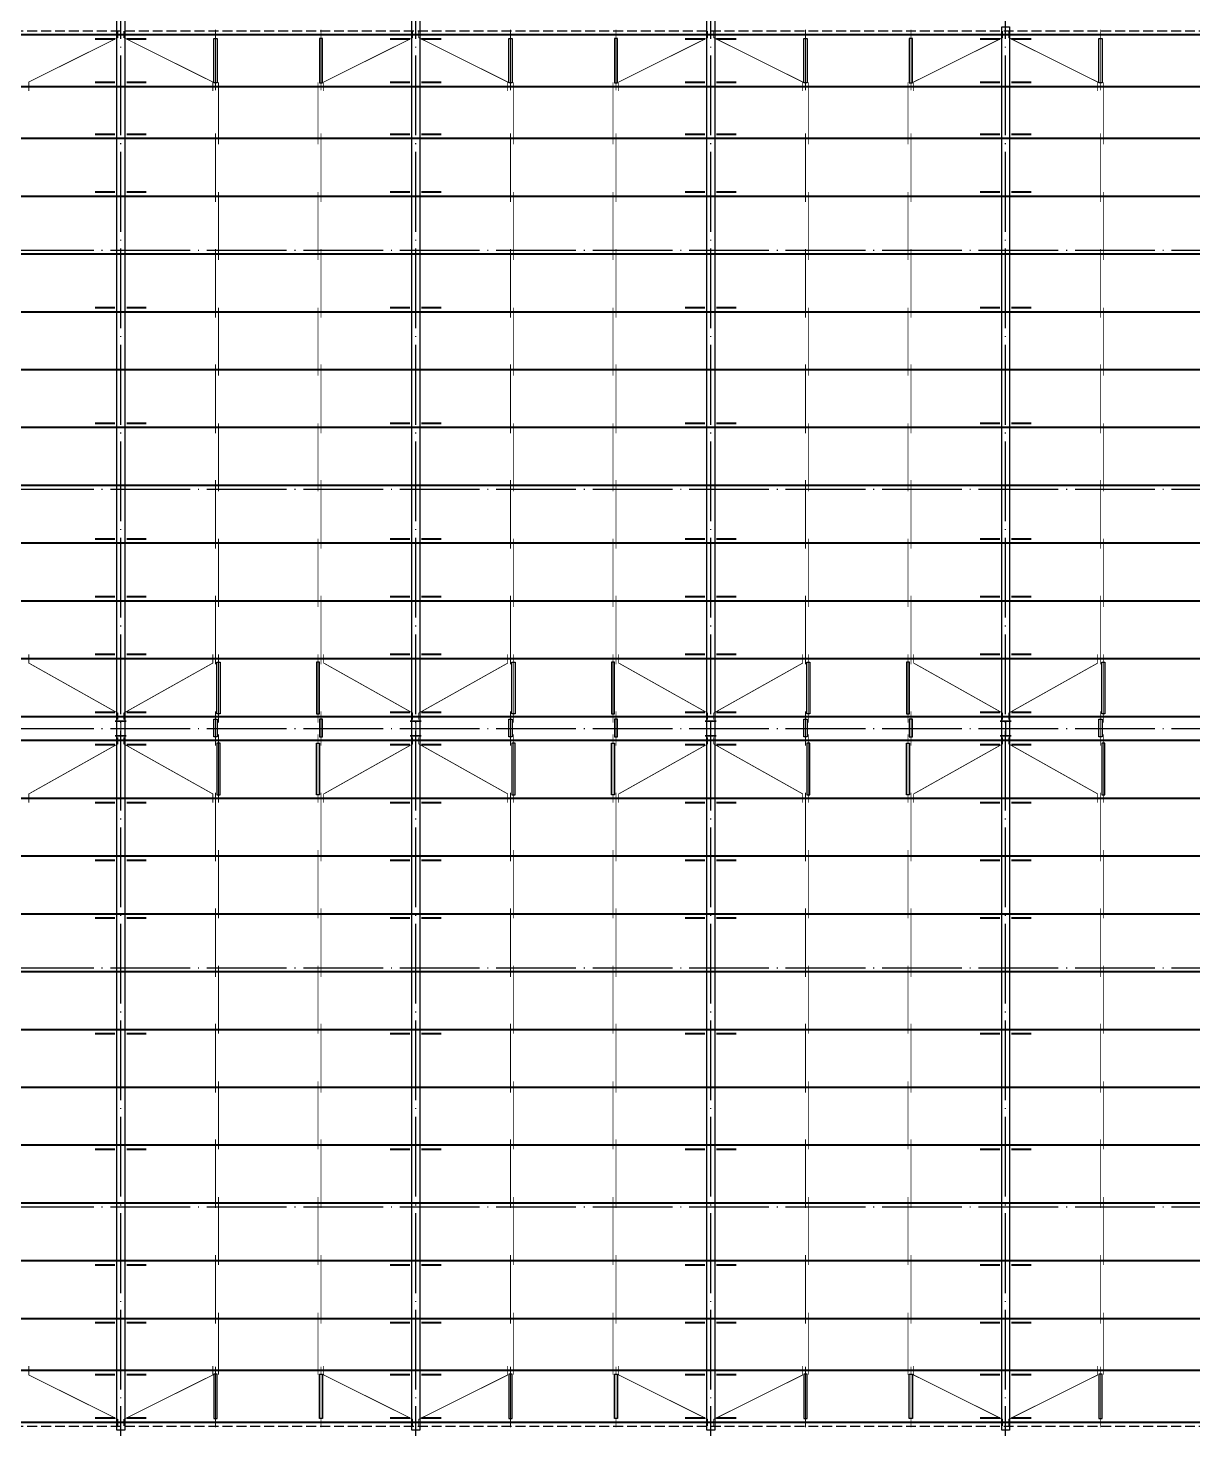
# Model space of a CAD drawing. Extents: x 8844666 to 9156203, y 1662182 to 2655606.
# Drawn here: x 9004062 to 9033289, y 2014410 to 2049547 of the extents above; entities that cross this region are included whole.
import ezdxf

# ---------------------------------------------------------------- set-up
doc = ezdxf.new("R2010")
doc.units = 0
doc.header["$LTSCALE"] = 1000
doc.header["$MEASUREMENT"] = 0
doc.linetypes.add('DASH', pattern=[0.35, 0.25, -0.1])
doc.linetypes.add('DOTE', pattern=[2.42, 2, -0.2, 0.02, -0.2])
for name, color, linetype in [('DOTE', 8, 'DOTE'), ('屋面隅撑', 6, 'CONTINUOUS'), ('柱', 2, 'CONTINUOUS'), ('梁', 4, 'CONTINUOUS'), ('檩条', 150, 'CONTINUOUS'), ('檩条拉条', 1, 'CONTINUOUS')]:
    doc.layers.add(name, color=color, linetype=linetype)

msp = doc.modelspace()

# ---------------------------------------------------------------- hatches: boundary and pattern name
at = {"layer": '柱'}
for points in [[(9006529.3, 2031778.5), (9006249.3, 2031778.5), (9006249.3, 2031810.5), (9006377.3, 2031810.5), (9006377.3, 2032146.5), (9006249.3, 2032146.5), (9006249.3, 2032178.5), (9006529.3, 2032178.5), (9006529.3, 2032146.5), (9006401.3, 2032146.5), (9006401.3, 2031810.5), (9006529.3, 2031810.5)], [(9013929.3, 2031778.5), (9013649.3, 2031778.5), (9013649.3, 2031810.5), (9013777.3, 2031810.5), (9013777.3, 2032146.5), (9013649.3, 2032146.5), (9013649.3, 2032178.5), (9013929.3, 2032178.5), (9013929.3, 2032146.5), (9013801.3, 2032146.5), (9013801.3, 2031810.5), (9013929.3, 2031810.5)], [(9021329.3, 2031778.5), (9021049.3, 2031778.5), (9021049.3, 2031810.5), (9021177.3, 2031810.5), (9021177.3, 2032146.5), (9021049.3, 2032146.5), (9021049.3, 2032178.5), (9021329.3, 2032178.5), (9021329.3, 2032146.5), (9021201.3, 2032146.5), (9021201.3, 2031810.5), (9021329.3, 2031810.5)], [(9028729.3, 2031778.5), (9028449.3, 2031778.5), (9028449.3, 2031810.5), (9028577.3, 2031810.5), (9028577.3, 2032146.5), (9028449.3, 2032146.5), (9028449.3, 2032178.5), (9028729.3, 2032178.5), (9028729.3, 2032146.5), (9028601.3, 2032146.5), (9028601.3, 2031810.5), (9028729.3, 2031810.5)]]:
    msp.add_hatch(color=2, dxfattribs=at).paths.add_polyline_path(points)

# ---------------------------------------------------------------- linework, layer by layer
at = {"layer": 'DOTE'}
for p, q in [((9006389.3, 2012978.5), (9006389.3, 2062978.5)), ((9013789.3, 2012978.5), (9013789.3, 2062978.5)), ((9021189.3, 2012978.5), (9021189.3, 2062978.5)), ((9028589.3, 2012978.5), (9028589.3, 2062978.5)), ((8916589.3, 2043978.5), (9125789.3, 2043978.5)), ((8916589.3, 2037978.5), (9125789.3, 2037978.5)), ((8916589.3, 2031978.5), (9125789.3, 2031978.5)), ((8916589.3, 2025978.5), (9125789.3, 2025978.5)), ((8916589.3, 2019978.5), (9125789.3, 2019978.5))]:
    msp.add_line(p, q, dxfattribs=at)
at = {"layer": '屋面隅撑', "const_width": 50}
for points in [[(9005745.9, 2049272.2), (9006245.9, 2049272.2)], [(9007032.7, 2049272.2), (9006532.7, 2049272.2)], [(9013145.9, 2049272.2), (9013645.9, 2049272.2)], [(9014432.7, 2049272.2), (9013932.7, 2049272.2)], [(9020545.9, 2049272.2), (9021045.9, 2049272.2)], [(9021832.7, 2049272.2), (9021332.7, 2049272.2)], [(9027945.9, 2049272.2), (9028445.9, 2049272.2)], [(9029232.7, 2049272.2), (9028732.7, 2049272.2)], [(9005745.9, 2048184.9), (9006245.9, 2048184.9)], [(9007032.7, 2048184.9), (9006532.7, 2048184.9)], [(9013145.9, 2048184.9), (9013645.9, 2048184.9)], [(9014432.7, 2048184.9), (9013932.7, 2048184.9)], [(9020545.9, 2048184.9), (9021045.9, 2048184.9)], [(9021832.7, 2048184.9), (9021332.7, 2048184.9)], [(9027945.9, 2048184.9), (9028445.9, 2048184.9)], [(9029232.7, 2048184.9), (9028732.7, 2048184.9)], [(9005745.9, 2046884.9), (9006245.9, 2046884.9)], [(9007032.7, 2046884.9), (9006532.7, 2046884.9)], [(9013145.9, 2046884.9), (9013645.9, 2046884.9)], [(9014432.7, 2046884.9), (9013932.7, 2046884.9)], [(9020545.9, 2046884.9), (9021045.9, 2046884.9)], [(9021832.7, 2046884.9), (9021332.7, 2046884.9)], [(9027945.9, 2046884.9), (9028445.9, 2046884.9)], [(9029232.7, 2046884.9), (9028732.7, 2046884.9)], [(9005745.9, 2045434.9), (9006245.9, 2045434.9)], [(9007032.7, 2045434.9), (9006532.7, 2045434.9)], [(9013145.9, 2045434.9), (9013645.9, 2045434.9)], [(9014432.7, 2045434.9), (9013932.7, 2045434.9)], [(9020545.9, 2045434.9), (9021045.9, 2045434.9)], [(9021832.7, 2045434.9), (9021332.7, 2045434.9)], [(9027945.9, 2045434.9), (9028445.9, 2045434.9)], [(9029232.7, 2045434.9), (9028732.7, 2045434.9)], [(9005745.9, 2042534.9), (9006245.9, 2042534.9)], [(9007032.7, 2042534.9), (9006532.7, 2042534.9)], [(9013145.9, 2042534.9), (9013645.9, 2042534.9)], [(9014432.7, 2042534.9), (9013932.7, 2042534.9)], [(9020545.9, 2042534.9), (9021045.9, 2042534.9)], [(9021832.7, 2042534.9), (9021332.7, 2042534.9)], [(9027945.9, 2042534.9), (9028445.9, 2042534.9)], [(9029232.7, 2042534.9), (9028732.7, 2042534.9)], [(9005745.9, 2039634.9), (9006245.9, 2039634.9)], [(9007032.7, 2039634.9), (9006532.7, 2039634.9)], [(9013145.9, 2039634.9), (9013645.9, 2039634.9)], [(9014432.7, 2039634.9), (9013932.7, 2039634.9)], [(9020545.9, 2039634.9), (9021045.9, 2039634.9)], [(9021832.7, 2039634.9), (9021332.7, 2039634.9)], [(9027945.9, 2039634.9), (9028445.9, 2039634.9)], [(9029232.7, 2039634.9), (9028732.7, 2039634.9)], [(9005745.9, 2036734.9), (9006245.9, 2036734.9)], [(9007032.7, 2036734.9), (9006532.7, 2036734.9)], [(9013145.9, 2036734.9), (9013645.9, 2036734.9)], [(9014432.7, 2036734.9), (9013932.7, 2036734.9)], [(9020545.9, 2036734.9), (9021045.9, 2036734.9)], [(9021832.7, 2036734.9), (9021332.7, 2036734.9)], [(9027945.9, 2036734.9), (9028445.9, 2036734.9)], [(9029232.7, 2036734.9), (9028732.7, 2036734.9)], [(9005745.9, 2035284.9), (9006245.9, 2035284.9)], [(9007032.7, 2035284.9), (9006532.7, 2035284.9)], [(9013145.9, 2035284.9), (9013645.9, 2035284.9)], [(9014432.7, 2035284.9), (9013932.7, 2035284.9)], [(9020545.9, 2035284.9), (9021045.9, 2035284.9)], [(9021832.7, 2035284.9), (9021332.7, 2035284.9)], [(9027945.9, 2035284.9), (9028445.9, 2035284.9)], [(9029232.7, 2035284.9), (9028732.7, 2035284.9)], [(9005745.9, 2033834.9), (9006245.9, 2033834.9)], [(9007032.7, 2033834.9), (9006532.7, 2033834.9)], [(9013145.9, 2033834.9), (9013645.9, 2033834.9)], [(9014432.7, 2033834.9), (9013932.7, 2033834.9)], [(9020545.9, 2033834.9), (9021045.9, 2033834.9)], [(9021832.7, 2033834.9), (9021332.7, 2033834.9)], [(9027945.9, 2033834.9), (9028445.9, 2033834.9)], [(9029232.7, 2033834.9), (9028732.7, 2033834.9)], [(9005745.9, 2032384.9), (9006245.9, 2032384.9)], [(9007032.7, 2032384.9), (9006532.7, 2032384.9)], [(9013145.9, 2032384.9), (9013645.9, 2032384.9)], [(9014432.7, 2032384.9), (9013932.7, 2032384.9)], [(9020545.9, 2032384.9), (9021045.9, 2032384.9)], [(9021832.7, 2032384.9), (9021332.7, 2032384.9)], [(9027945.9, 2032384.9), (9028445.9, 2032384.9)], [(9029232.7, 2032384.9), (9028732.7, 2032384.9)], [(9005745.9, 2031572.2), (9006245.9, 2031572.2)], [(9007032.7, 2031572.2), (9006532.7, 2031572.2)], [(9013145.9, 2031572.2), (9013645.9, 2031572.2)], [(9014432.7, 2031572.2), (9013932.7, 2031572.2)], [(9020545.9, 2031572.2), (9021045.9, 2031572.2)], [(9021832.7, 2031572.2), (9021332.7, 2031572.2)], [(9027945.9, 2031572.2), (9028445.9, 2031572.2)], [(9029232.7, 2031572.2), (9028732.7, 2031572.2)], [(9005745.9, 2030122.2), (9006245.9, 2030122.2)], [(9007032.7, 2030122.2), (9006532.7, 2030122.2)], [(9013145.9, 2030122.2), (9013645.9, 2030122.2)], [(9014432.7, 2030122.2), (9013932.7, 2030122.2)], [(9020545.9, 2030122.2), (9021045.9, 2030122.2)], [(9021832.7, 2030122.2), (9021332.7, 2030122.2)], [(9027945.9, 2030122.2), (9028445.9, 2030122.2)], [(9029232.7, 2030122.2), (9028732.7, 2030122.2)], [(9005745.9, 2028672.2), (9006245.9, 2028672.2)], [(9007032.7, 2028672.2), (9006532.7, 2028672.2)], [(9013145.9, 2028672.2), (9013645.9, 2028672.2)], [(9014432.7, 2028672.2), (9013932.7, 2028672.2)], [(9020545.9, 2028672.2), (9021045.9, 2028672.2)], [(9021832.7, 2028672.2), (9021332.7, 2028672.2)], [(9027945.9, 2028672.2), (9028445.9, 2028672.2)], [(9029232.7, 2028672.2), (9028732.7, 2028672.2)], [(9005745.9, 2027222.2), (9006245.9, 2027222.2)], [(9007032.7, 2027222.2), (9006532.7, 2027222.2)], [(9013145.9, 2027222.2), (9013645.9, 2027222.2)], [(9014432.7, 2027222.2), (9013932.7, 2027222.2)], [(9020545.9, 2027222.2), (9021045.9, 2027222.2)], [(9021832.7, 2027222.2), (9021332.7, 2027222.2)], [(9027945.9, 2027222.2), (9028445.9, 2027222.2)], [(9029232.7, 2027222.2), (9028732.7, 2027222.2)], [(9005745.9, 2024322.2), (9006245.9, 2024322.2)], [(9007032.7, 2024322.2), (9006532.7, 2024322.2)], [(9013145.9, 2024322.2), (9013645.9, 2024322.2)], [(9014432.7, 2024322.2), (9013932.7, 2024322.2)], [(9020545.9, 2024322.2), (9021045.9, 2024322.2)], [(9021832.7, 2024322.2), (9021332.7, 2024322.2)], [(9027945.9, 2024322.2), (9028445.9, 2024322.2)], [(9029232.7, 2024322.2), (9028732.7, 2024322.2)], [(9005745.9, 2021422.2), (9006245.9, 2021422.2)], [(9007032.7, 2021422.2), (9006532.7, 2021422.2)], [(9013145.9, 2021422.2), (9013645.9, 2021422.2)], [(9014432.7, 2021422.2), (9013932.7, 2021422.2)], [(9020545.9, 2021422.2), (9021045.9, 2021422.2)], [(9021832.7, 2021422.2), (9021332.7, 2021422.2)], [(9027945.9, 2021422.2), (9028445.9, 2021422.2)], [(9029232.7, 2021422.2), (9028732.7, 2021422.2)], [(9005745.9, 2018522.2), (9006245.9, 2018522.2)], [(9007032.7, 2018522.2), (9006532.7, 2018522.2)], [(9013145.9, 2018522.2), (9013645.9, 2018522.2)], [(9014432.7, 2018522.2), (9013932.7, 2018522.2)], [(9020545.9, 2018522.2), (9021045.9, 2018522.2)], [(9021832.7, 2018522.2), (9021332.7, 2018522.2)], [(9027945.9, 2018522.2), (9028445.9, 2018522.2)], [(9029232.7, 2018522.2), (9028732.7, 2018522.2)], [(9005745.9, 2017072.2), (9006245.9, 2017072.2)], [(9007032.7, 2017072.2), (9006532.7, 2017072.2)], [(9013145.9, 2017072.2), (9013645.9, 2017072.2)], [(9014432.7, 2017072.2), (9013932.7, 2017072.2)], [(9020545.9, 2017072.2), (9021045.9, 2017072.2)], [(9021832.7, 2017072.2), (9021332.7, 2017072.2)], [(9027945.9, 2017072.2), (9028445.9, 2017072.2)], [(9029232.7, 2017072.2), (9028732.7, 2017072.2)], [(9005745.9, 2015772.2), (9006245.9, 2015772.2)], [(9007032.7, 2015772.2), (9006532.7, 2015772.2)], [(9013145.9, 2015772.2), (9013645.9, 2015772.2)], [(9014432.7, 2015772.2), (9013932.7, 2015772.2)], [(9020545.9, 2015772.2), (9021045.9, 2015772.2)], [(9021832.7, 2015772.2), (9021332.7, 2015772.2)], [(9027945.9, 2015772.2), (9028445.9, 2015772.2)], [(9029232.7, 2015772.2), (9028732.7, 2015772.2)], [(9005745.9, 2014684.9), (9006245.9, 2014684.9)], [(9007032.7, 2014684.9), (9006532.7, 2014684.9)], [(9013145.9, 2014684.9), (9013645.9, 2014684.9)], [(9014432.7, 2014684.9), (9013932.7, 2014684.9)], [(9020545.9, 2014684.9), (9021045.9, 2014684.9)], [(9021832.7, 2014684.9), (9021332.7, 2014684.9)], [(9027945.9, 2014684.9), (9028445.9, 2014684.9)], [(9029232.7, 2014684.9), (9028732.7, 2014684.9)]]:
    msp.add_lwpolyline(points, dxfattribs=at)
at = {"layer": '柱', "color": 2, "const_width": 5}
for points in [[(9006529.3, 2031778.5), (9006249.3, 2031778.5), (9006249.3, 2031810.5), (9006377.3, 2031810.5), (9006377.3, 2032146.5), (9006249.3, 2032146.5), (9006249.3, 2032178.5), (9006529.3, 2032178.5), (9006529.3, 2032146.5), (9006401.3, 2032146.5), (9006401.3, 2031810.5), (9006529.3, 2031810.5)], [(9013929.3, 2031778.5), (9013649.3, 2031778.5), (9013649.3, 2031810.5), (9013777.3, 2031810.5), (9013777.3, 2032146.5), (9013649.3, 2032146.5), (9013649.3, 2032178.5), (9013929.3, 2032178.5), (9013929.3, 2032146.5), (9013801.3, 2032146.5), (9013801.3, 2031810.5), (9013929.3, 2031810.5)], [(9021329.3, 2031778.5), (9021049.3, 2031778.5), (9021049.3, 2031810.5), (9021177.3, 2031810.5), (9021177.3, 2032146.5), (9021049.3, 2032146.5), (9021049.3, 2032178.5), (9021329.3, 2032178.5), (9021329.3, 2032146.5), (9021201.3, 2032146.5), (9021201.3, 2031810.5), (9021329.3, 2031810.5)], [(9028729.3, 2031778.5), (9028449.3, 2031778.5), (9028449.3, 2031810.5), (9028577.3, 2031810.5), (9028577.3, 2032146.5), (9028449.3, 2032146.5), (9028449.3, 2032178.5), (9028729.3, 2032178.5), (9028729.3, 2032146.5), (9028601.3, 2032146.5), (9028601.3, 2031810.5), (9028729.3, 2031810.5)]]:
    msp.add_lwpolyline(points, close=True, dxfattribs=at)
at = {"layer": '梁'}
for points in [[(9006289.3, 2061578.5), (9006489.3, 2061578.5), (9006489.3, 2014378.5), (9006289.3, 2014378.5)], [(9013689.3, 2061578.5), (9013889.3, 2061578.5), (9013889.3, 2014378.5), (9013689.3, 2014378.5)], [(9021089.3, 2061578.5), (9021289.3, 2061578.5), (9021289.3, 2014378.5), (9021089.3, 2014378.5)], [(9028489.3, 2049578.5), (9028689.3, 2049578.5), (9028689.3, 2014378.5), (9028489.3, 2014378.5)]]:
    msp.add_lwpolyline(points, close=True, dxfattribs=at)
at = {"layer": '檩条', "const_width": 50}
for points in [[(8917589.3, 2049378.5), (9124789.3, 2049378.5)], [(8917589.3, 2048078.5), (9124789.3, 2048078.5)], [(8917589.3, 2046778.5), (9124789.3, 2046778.5)], [(8917589.3, 2045328.5), (9124789.3, 2045328.5)], [(8917589.3, 2043878.5), (9124789.3, 2043878.5)], [(8917589.3, 2042428.5), (9124789.3, 2042428.5)], [(8917589.3, 2040978.5), (9124789.3, 2040978.5)], [(8917589.3, 2039528.5), (9124789.3, 2039528.5)], [(8917589.3, 2038078.5), (9124789.3, 2038078.5)], [(8917589.3, 2036628.5), (9124789.3, 2036628.5)], [(8917589.3, 2035178.5), (9124789.3, 2035178.5)], [(8917589.3, 2033728.5), (9124789.3, 2033728.5)], [(8917589.3, 2032278.5), (9124789.3, 2032278.5)], [(8917589.3, 2031678.5), (9124789.3, 2031678.5)], [(8917589.3, 2030228.5), (9124789.3, 2030228.5)], [(8917589.3, 2028778.5), (9124789.3, 2028778.5)], [(8917589.3, 2027328.5), (9124789.3, 2027328.5)], [(8917589.3, 2025878.5), (9124789.3, 2025878.5)], [(8917589.3, 2024428.5), (9124789.3, 2024428.5)], [(8917589.3, 2022978.5), (9124789.3, 2022978.5)], [(8917589.3, 2021528.5), (9124789.3, 2021528.5)], [(8917589.3, 2020078.5), (9124789.3, 2020078.5)], [(8917589.3, 2018628.5), (9124789.3, 2018628.5)], [(8917589.3, 2017178.5), (9124789.3, 2017178.5)], [(8917589.3, 2015878.5), (9124789.3, 2015878.5)], [(8917589.3, 2014578.5), (9124789.3, 2014578.5)]]:
    msp.add_lwpolyline(points, dxfattribs=at)
at = {"layer": '檩条', "linetype": 'DASH'}
for points in [[(8917589.3, 2049478.5), (9124789.3, 2049478.5)], [(8917589.3, 2014478.5), (9124789.3, 2014478.5)]]:
    msp.add_lwpolyline(points, dxfattribs=at)
at = {"layer": '檩条拉条', "color": 1, "const_width": 20}
for points in [[(9006314.5, 2049470.2), (9006314.5, 2049305.1), (9004081.3, 2048193.1), (9004081.3, 2047971.5)], [(9006464.2, 2049470.2), (9006464.2, 2049305.1), (9008697.4, 2048193.1), (9008697.4, 2047971.5)], [(9008766.5, 2049508.8), (9008766.5, 2047984.5)], [(9011412.2, 2049508.8), (9011412.2, 2047984.5)], [(9013714.5, 2049470.2), (9013714.5, 2049305.1), (9011481.3, 2048193.1), (9011481.3, 2047971.5)], [(9013864.2, 2049470.2), (9013864.2, 2049305.1), (9016097.4, 2048193.1), (9016097.4, 2047971.5)], [(9016166.5, 2049508.8), (9016166.5, 2047984.5)], [(9018812.2, 2049508.8), (9018812.2, 2047984.5)], [(9021114.5, 2049470.2), (9021114.5, 2049305.1), (9018881.3, 2048193.1), (9018881.3, 2047971.5)], [(9021264.2, 2049470.2), (9021264.2, 2049305.1), (9023497.4, 2048193.1), (9023497.4, 2047971.5)], [(9023566.5, 2049508.8), (9023566.5, 2047984.5)], [(9026212.2, 2049508.8), (9026212.2, 2047984.5)], [(9028514.5, 2049470.2), (9028514.5, 2049305.1), (9026281.3, 2048193.1), (9026281.3, 2047971.5)], [(9028664.2, 2049470.2), (9028664.2, 2049305.1), (9030897.4, 2048193.1), (9030897.4, 2047971.5)], [(9030966.5, 2049508.8), (9030966.5, 2047984.5)], [(9008840, 2048186.6), (9008840, 2046628.7)], [(9011338.7, 2048186.6), (9011338.7, 2046628.7)], [(9016240, 2048186.6), (9016240, 2046628.7)], [(9018738.7, 2048186.6), (9018738.7, 2046628.7)], [(9023640, 2048186.6), (9023640, 2046628.7)], [(9026138.7, 2048186.6), (9026138.7, 2046628.7)], [(9031040, 2048186.6), (9031040, 2046628.7)], [(9008766.5, 2046908.8), (9008766.5, 2045185.5)], [(9011412.2, 2046908.8), (9011412.2, 2045185.5)], [(9016166.5, 2046908.8), (9016166.5, 2045185.5)], [(9018812.2, 2046908.8), (9018812.2, 2045185.5)], [(9023566.5, 2046908.8), (9023566.5, 2045185.5)], [(9026212.2, 2046908.8), (9026212.2, 2045185.5)], [(9030966.5, 2046908.8), (9030966.5, 2045185.5)], [(9008840, 2045436.6), (9008840, 2043728.7)], [(9011338.7, 2045436.6), (9011338.7, 2043728.7)], [(9016240, 2045436.6), (9016240, 2043728.7)], [(9018738.7, 2045436.6), (9018738.7, 2043728.7)], [(9023640, 2045436.6), (9023640, 2043728.7)], [(9026138.7, 2045436.6), (9026138.7, 2043728.7)], [(9031040, 2045436.6), (9031040, 2043728.7)], [(9008766.5, 2044008.8), (9008766.5, 2042285.5)], [(9011412.2, 2044008.8), (9011412.2, 2042285.5)], [(9016166.5, 2044008.8), (9016166.5, 2042285.5)], [(9018812.2, 2044008.8), (9018812.2, 2042285.5)], [(9023566.5, 2044008.8), (9023566.5, 2042285.5)], [(9026212.2, 2044008.8), (9026212.2, 2042285.5)], [(9030966.5, 2044008.8), (9030966.5, 2042285.5)], [(9008840, 2042536.6), (9008840, 2040828.7)], [(9011338.7, 2042536.6), (9011338.7, 2040828.7)], [(9016240, 2042536.6), (9016240, 2040828.7)], [(9018738.7, 2042536.6), (9018738.7, 2040828.7)], [(9023640, 2042536.6), (9023640, 2040828.7)], [(9026138.7, 2042536.6), (9026138.7, 2040828.7)], [(9031040, 2042536.6), (9031040, 2040828.7)], [(9008766.5, 2041108.8), (9008766.5, 2039385.5)], [(9011412.2, 2041108.8), (9011412.2, 2039385.5)], [(9016166.5, 2041108.8), (9016166.5, 2039385.5)], [(9018812.2, 2041108.8), (9018812.2, 2039385.5)], [(9023566.5, 2041108.8), (9023566.5, 2039385.5)], [(9026212.2, 2041108.8), (9026212.2, 2039385.5)], [(9030966.5, 2041108.8), (9030966.5, 2039385.5)], [(9008840, 2039636.6), (9008840, 2037928.7)], [(9011338.7, 2039636.6), (9011338.7, 2037928.7)], [(9016240, 2039636.6), (9016240, 2037928.7)], [(9018738.7, 2039636.6), (9018738.7, 2037928.7)], [(9023640, 2039636.6), (9023640, 2037928.7)], [(9026138.7, 2039636.6), (9026138.7, 2037928.7)], [(9031040, 2039636.6), (9031040, 2037928.7)], [(9008766.5, 2038208.8), (9008766.5, 2036485.5)], [(9011412.2, 2038208.8), (9011412.2, 2036485.5)], [(9016166.5, 2038208.8), (9016166.5, 2036485.5)], [(9018812.2, 2038208.8), (9018812.2, 2036485.5)], [(9023566.5, 2038208.8), (9023566.5, 2036485.5)], [(9026212.2, 2038208.8), (9026212.2, 2036485.5)], [(9030966.5, 2038208.8), (9030966.5, 2036485.5)], [(9008840, 2036736.6), (9008840, 2035028.7)], [(9011338.7, 2036736.6), (9011338.7, 2035028.7)], [(9016240, 2036736.6), (9016240, 2035028.7)], [(9018738.7, 2036736.6), (9018738.7, 2035028.7)], [(9023640, 2036736.6), (9023640, 2035028.7)], [(9026138.7, 2036736.6), (9026138.7, 2035028.7)], [(9031040, 2036736.6), (9031040, 2035028.7)], [(9008766.5, 2035308.8), (9008766.5, 2033585.5)], [(9011412.2, 2035308.8), (9011412.2, 2033585.5)], [(9016166.5, 2035308.8), (9016166.5, 2033585.5)], [(9018812.2, 2035308.8), (9018812.2, 2033585.5)], [(9023566.5, 2035308.8), (9023566.5, 2033585.5)], [(9026212.2, 2035308.8), (9026212.2, 2033585.5)], [(9030966.5, 2035308.8), (9030966.5, 2033585.5)], [(9006314.5, 2032200), (9006314.5, 2032365.2), (9004081.3, 2033619.4), (9004081.3, 2033841)], [(9006464.2, 2032200), (9006464.2, 2032365.2), (9008697.4, 2033619.4), (9008697.4, 2033841)], [(9008840, 2033836.6), (9008840, 2032128.7)], [(9011338.7, 2033836.6), (9011338.7, 2032128.7)], [(9013714.5, 2032200), (9013714.5, 2032365.2), (9011481.3, 2033619.4), (9011481.3, 2033841)], [(9013864.2, 2032200), (9013864.2, 2032365.2), (9016097.4, 2033619.4), (9016097.4, 2033841)], [(9016240, 2033836.6), (9016240, 2032128.7)], [(9018738.7, 2033836.6), (9018738.7, 2032128.7)], [(9021114.5, 2032200), (9021114.5, 2032365.2), (9018881.3, 2033619.4), (9018881.3, 2033841)], [(9021264.2, 2032200), (9021264.2, 2032365.2), (9023497.4, 2033619.4), (9023497.4, 2033841)], [(9023640, 2033836.6), (9023640, 2032128.7)], [(9026138.7, 2033836.6), (9026138.7, 2032128.7)], [(9028514.5, 2032200), (9028514.5, 2032365.2), (9026281.3, 2033619.4), (9026281.3, 2033841)], [(9028664.2, 2032200), (9028664.2, 2032365.2), (9030897.4, 2033619.4), (9030897.4, 2033841)], [(9031040, 2033836.6), (9031040, 2032128.7)], [(9008766.5, 2032408.8), (9008766.5, 2031547.1)], [(9011412.2, 2032408.8), (9011412.2, 2031547.1)], [(9016166.5, 2032408.8), (9016166.5, 2031547.1)], [(9018812.2, 2032408.8), (9018812.2, 2031547.1)], [(9023566.5, 2032408.8), (9023566.5, 2031547.1)], [(9026212.2, 2032408.8), (9026212.2, 2031547.1)], [(9030966.5, 2032408.8), (9030966.5, 2031547.1)], [(9006314.5, 2031757.1), (9006314.5, 2031591.9), (9004081.3, 2030337.7), (9004081.3, 2030116.1)], [(9006464.2, 2031757.1), (9006464.2, 2031591.9), (9008697.4, 2030337.7), (9008697.4, 2030116.1)], [(9008840, 2030120.5), (9008840, 2031828.3)], [(9011338.7, 2030120.5), (9011338.7, 2031828.3)], [(9013714.5, 2031757.1), (9013714.5, 2031591.9), (9011481.3, 2030337.7), (9011481.3, 2030116.1)], [(9013864.2, 2031757.1), (9013864.2, 2031591.9), (9016097.4, 2030337.7), (9016097.4, 2030116.1)], [(9016240, 2030120.5), (9016240, 2031828.3)], [(9018738.7, 2030120.5), (9018738.7, 2031828.3)], [(9021114.5, 2031757.1), (9021114.5, 2031591.9), (9018881.3, 2030337.7), (9018881.3, 2030116.1)], [(9021264.2, 2031757.1), (9021264.2, 2031591.9), (9023497.4, 2030337.7), (9023497.4, 2030116.1)], [(9023640, 2030120.5), (9023640, 2031828.3)], [(9026138.7, 2030120.5), (9026138.7, 2031828.3)], [(9028514.5, 2031757.1), (9028514.5, 2031591.9), (9026281.3, 2030337.7), (9026281.3, 2030116.1)], [(9028664.2, 2031757.1), (9028664.2, 2031591.9), (9030897.4, 2030337.7), (9030897.4, 2030116.1)], [(9031040, 2030120.5), (9031040, 2031828.3)], [(9008766.5, 2028648.3), (9008766.5, 2030371.6)], [(9011412.2, 2028648.3), (9011412.2, 2030371.6)], [(9016166.5, 2028648.3), (9016166.5, 2030371.6)], [(9018812.2, 2028648.3), (9018812.2, 2030371.6)], [(9023566.5, 2028648.3), (9023566.5, 2030371.6)], [(9026212.2, 2028648.3), (9026212.2, 2030371.6)], [(9030966.5, 2028648.3), (9030966.5, 2030371.6)], [(9008840, 2027220.5), (9008840, 2028928.3)], [(9011338.7, 2027220.5), (9011338.7, 2028928.3)], [(9016240, 2027220.5), (9016240, 2028928.3)], [(9018738.7, 2027220.5), (9018738.7, 2028928.3)], [(9023640, 2027220.5), (9023640, 2028928.3)], [(9026138.7, 2027220.5), (9026138.7, 2028928.3)], [(9031040, 2027220.5), (9031040, 2028928.3)], [(9008766.5, 2025748.3), (9008766.5, 2027471.6)], [(9011412.2, 2025748.3), (9011412.2, 2027471.6)], [(9016166.5, 2025748.3), (9016166.5, 2027471.6)], [(9018812.2, 2025748.3), (9018812.2, 2027471.6)], [(9023566.5, 2025748.3), (9023566.5, 2027471.6)], [(9026212.2, 2025748.3), (9026212.2, 2027471.6)], [(9030966.5, 2025748.3), (9030966.5, 2027471.6)], [(9008840, 2024320.5), (9008840, 2026028.3)], [(9011338.7, 2024320.5), (9011338.7, 2026028.3)], [(9016240, 2024320.5), (9016240, 2026028.3)], [(9018738.7, 2024320.5), (9018738.7, 2026028.3)], [(9023640, 2024320.5), (9023640, 2026028.3)], [(9026138.7, 2024320.5), (9026138.7, 2026028.3)], [(9031040, 2024320.5), (9031040, 2026028.3)], [(9008766.5, 2022848.3), (9008766.5, 2024571.6)], [(9011412.2, 2022848.3), (9011412.2, 2024571.6)], [(9016166.5, 2022848.3), (9016166.5, 2024571.6)], [(9018812.2, 2022848.3), (9018812.2, 2024571.6)], [(9023566.5, 2022848.3), (9023566.5, 2024571.6)], [(9026212.2, 2022848.3), (9026212.2, 2024571.6)], [(9030966.5, 2022848.3), (9030966.5, 2024571.6)], [(9008840, 2021420.5), (9008840, 2023128.3)], [(9011338.7, 2021420.5), (9011338.7, 2023128.3)], [(9016240, 2021420.5), (9016240, 2023128.3)], [(9018738.7, 2021420.5), (9018738.7, 2023128.3)], [(9023640, 2021420.5), (9023640, 2023128.3)], [(9026138.7, 2021420.5), (9026138.7, 2023128.3)], [(9031040, 2021420.5), (9031040, 2023128.3)], [(9008766.5, 2019948.3), (9008766.5, 2021671.6)], [(9011412.2, 2019948.3), (9011412.2, 2021671.6)], [(9016166.5, 2019948.3), (9016166.5, 2021671.6)], [(9018812.2, 2019948.3), (9018812.2, 2021671.6)], [(9023566.5, 2019948.3), (9023566.5, 2021671.6)], [(9026212.2, 2019948.3), (9026212.2, 2021671.6)], [(9030966.5, 2019948.3), (9030966.5, 2021671.6)], [(9008840, 2018520.5), (9008840, 2020228.3)], [(9011338.7, 2018520.5), (9011338.7, 2020228.3)], [(9016240, 2018520.5), (9016240, 2020228.3)], [(9018738.7, 2018520.5), (9018738.7, 2020228.3)], [(9023640, 2018520.5), (9023640, 2020228.3)], [(9026138.7, 2018520.5), (9026138.7, 2020228.3)], [(9031040, 2018520.5), (9031040, 2020228.3)], [(9008766.5, 2017048.3), (9008766.5, 2018771.6)], [(9011412.2, 2017048.3), (9011412.2, 2018771.6)], [(9016166.5, 2017048.3), (9016166.5, 2018771.6)], [(9018812.2, 2017048.3), (9018812.2, 2018771.6)], [(9023566.5, 2017048.3), (9023566.5, 2018771.6)], [(9026212.2, 2017048.3), (9026212.2, 2018771.6)], [(9030966.5, 2017048.3), (9030966.5, 2018771.6)], [(9008840, 2015770.5), (9008840, 2017328.3)], [(9011338.7, 2015770.5), (9011338.7, 2017328.3)], [(9016240, 2015770.5), (9016240, 2017328.3)], [(9018738.7, 2015770.5), (9018738.7, 2017328.3)], [(9023640, 2015770.5), (9023640, 2017328.3)], [(9026138.7, 2015770.5), (9026138.7, 2017328.3)], [(9031040, 2015770.5), (9031040, 2017328.3)], [(9006314.5, 2014486.9), (9006314.5, 2014652), (9004081.3, 2015764), (9004081.3, 2015985.6)], [(9006464.2, 2014486.9), (9006464.2, 2014652), (9008697.4, 2015764), (9008697.4, 2015985.6)], [(9008766.5, 2014448.3), (9008766.5, 2015972.6)], [(9011412.2, 2014448.3), (9011412.2, 2015972.6)], [(9013714.5, 2014486.9), (9013714.5, 2014652), (9011481.3, 2015764), (9011481.3, 2015985.6)], [(9013864.2, 2014486.9), (9013864.2, 2014652), (9016097.4, 2015764), (9016097.4, 2015985.6)], [(9016166.5, 2014448.3), (9016166.5, 2015972.6)], [(9018812.2, 2014448.3), (9018812.2, 2015972.6)], [(9021114.5, 2014486.9), (9021114.5, 2014652), (9018881.3, 2015764), (9018881.3, 2015985.6)], [(9021264.2, 2014486.9), (9021264.2, 2014652), (9023497.4, 2015764), (9023497.4, 2015985.6)], [(9023566.5, 2014448.3), (9023566.5, 2015972.6)], [(9026212.2, 2014448.3), (9026212.2, 2015972.6)], [(9028514.5, 2014486.9), (9028514.5, 2014652), (9026281.3, 2015764), (9026281.3, 2015985.6)], [(9028664.2, 2014486.9), (9028664.2, 2014652), (9030897.4, 2015764), (9030897.4, 2015985.6)], [(9030966.5, 2014448.3), (9030966.5, 2015972.6)]]:
    msp.add_lwpolyline(points, dxfattribs=at)
at = {"layer": '檩条拉条', "color": 3}
for points in [[(9008726.5, 2049287.1), (9008806.5, 2049287.1), (9008806.5, 2048170.7), (9008726.5, 2048170.7)], [(9011452.2, 2049287.1), (9011372.2, 2049287.1), (9011372.2, 2048170.7), (9011452.2, 2048170.7)], [(9016126.5, 2049287.1), (9016206.5, 2049287.1), (9016206.5, 2048170.7), (9016126.5, 2048170.7)], [(9018852.2, 2049287.1), (9018772.2, 2049287.1), (9018772.2, 2048170.7), (9018852.2, 2048170.7)], [(9023526.5, 2049287.1), (9023606.5, 2049287.1), (9023606.5, 2048170.7), (9023526.5, 2048170.7)], [(9026252.2, 2049287.1), (9026172.2, 2049287.1), (9026172.2, 2048170.7), (9026252.2, 2048170.7)], [(9030926.5, 2049287.1), (9031006.5, 2049287.1), (9031006.5, 2048170.7), (9030926.5, 2048170.7)], [(9008800, 2033645.2), (9008880, 2033645.2), (9008880, 2032349.4), (9008800, 2032349.4)], [(9011378.7, 2033645.2), (9011298.7, 2033645.2), (9011298.7, 2032349.4), (9011378.7, 2032349.4)], [(9016200, 2033645.2), (9016280, 2033645.2), (9016280, 2032349.4), (9016200, 2032349.4)], [(9018778.7, 2033645.2), (9018698.7, 2033645.2), (9018698.7, 2032349.4), (9018778.7, 2032349.4)], [(9023600, 2033645.2), (9023680, 2033645.2), (9023680, 2032349.4), (9023600, 2032349.4)], [(9026178.7, 2033645.2), (9026098.7, 2033645.2), (9026098.7, 2032349.4), (9026178.7, 2032349.4)], [(9031000, 2033645.2), (9031080, 2033645.2), (9031080, 2032349.4), (9031000, 2032349.4)], [(9008726.5, 2032211.6), (9008806.5, 2032211.6), (9008806.5, 2031773.3), (9008726.5, 2031773.3)], [(9011452.2, 2032211.6), (9011372.2, 2032211.6), (9011372.2, 2031773.3), (9011452.2, 2031773.3)], [(9016126.5, 2032211.6), (9016206.5, 2032211.6), (9016206.5, 2031773.3), (9016126.5, 2031773.3)], [(9018852.2, 2032211.6), (9018772.2, 2032211.6), (9018772.2, 2031773.3), (9018852.2, 2031773.3)], [(9023526.5, 2032211.6), (9023606.5, 2032211.6), (9023606.5, 2031773.3), (9023526.5, 2031773.3)], [(9026252.2, 2032211.6), (9026172.2, 2032211.6), (9026172.2, 2031773.3), (9026252.2, 2031773.3)], [(9030926.5, 2032211.6), (9031006.5, 2032211.6), (9031006.5, 2031773.3), (9030926.5, 2031773.3)], [(9008800, 2030311.9), (9008880, 2030311.9), (9008880, 2031607.7), (9008800, 2031607.7)], [(9011378.7, 2030311.9), (9011298.7, 2030311.9), (9011298.7, 2031607.7), (9011378.7, 2031607.7)], [(9016200, 2030311.9), (9016280, 2030311.9), (9016280, 2031607.7), (9016200, 2031607.7)], [(9018778.7, 2030311.9), (9018698.7, 2030311.9), (9018698.7, 2031607.7), (9018778.7, 2031607.7)], [(9023600, 2030311.9), (9023680, 2030311.9), (9023680, 2031607.7), (9023600, 2031607.7)], [(9026178.7, 2030311.9), (9026098.7, 2030311.9), (9026098.7, 2031607.7), (9026178.7, 2031607.7)], [(9031000, 2030311.9), (9031080, 2030311.9), (9031080, 2031607.7), (9031000, 2031607.7)], [(9008726.5, 2014670), (9008806.5, 2014670), (9008806.5, 2015786.4), (9008726.5, 2015786.4)], [(9011452.2, 2014670), (9011372.2, 2014670), (9011372.2, 2015786.4), (9011452.2, 2015786.4)], [(9016126.5, 2014670), (9016206.5, 2014670), (9016206.5, 2015786.4), (9016126.5, 2015786.4)], [(9018852.2, 2014670), (9018772.2, 2014670), (9018772.2, 2015786.4), (9018852.2, 2015786.4)], [(9023526.5, 2014670), (9023606.5, 2014670), (9023606.5, 2015786.4), (9023526.5, 2015786.4)], [(9026252.2, 2014670), (9026172.2, 2014670), (9026172.2, 2015786.4), (9026252.2, 2015786.4)], [(9030926.5, 2014670), (9031006.5, 2014670), (9031006.5, 2015786.4), (9030926.5, 2015786.4)]]:
    msp.add_lwpolyline(points, close=True, dxfattribs=at)

doc.saveas('drawing.dxf')
